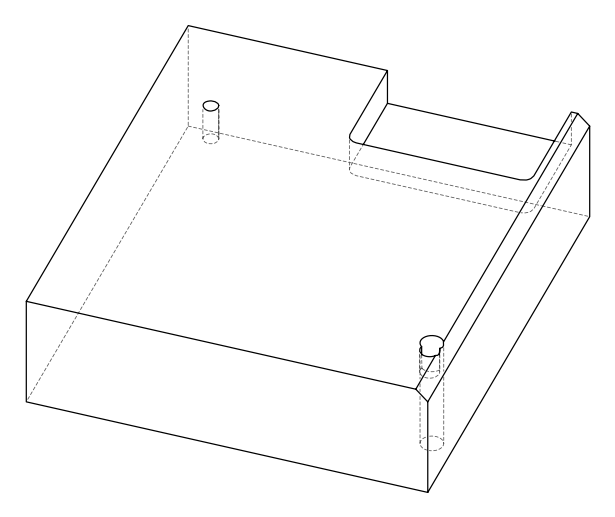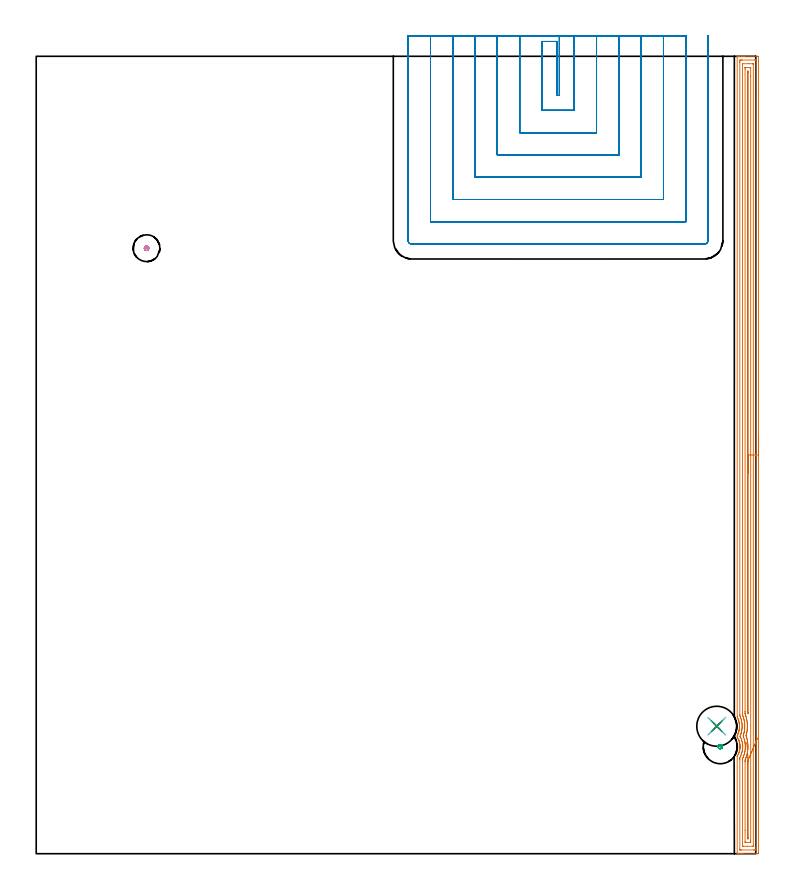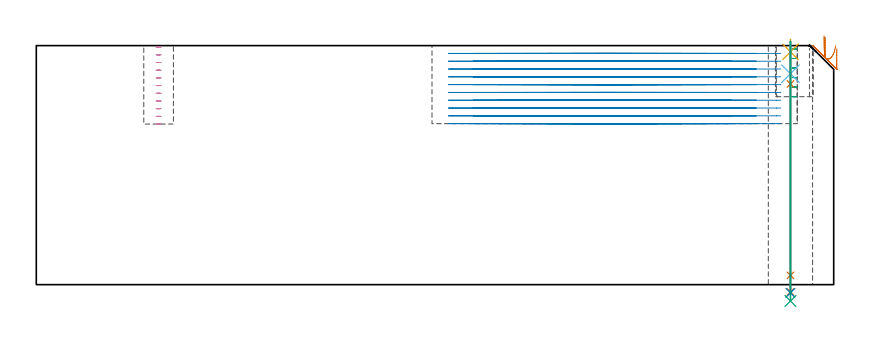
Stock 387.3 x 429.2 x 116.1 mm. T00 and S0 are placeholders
(PLAN: 9 operations, 7 tool changes, 77.3 min)
(1 AREA_MILL | FG_CHAMFER_SURFACE | UGT0205_001 | 17.3 min | 28382 mm3)
(2 MILL_SLOT | SLOT_PARTIAL_RECTANGULAR | NXT0201_012 | Follow Part, ap 4, ae 75% | 57.52 min | 731975 mm3)
(3 MILL_BLIND_HOLE_FROM_SOLID_MATERIAL | STEP1POCKET | NXT0201_012 | Spiral | 0.27 min | 6519 mm3)
(4 MILL_BLIND_HOLE_FROM_SOLID_MATERIAL_1 | STEP1POCKET_1 | NXT0201_011 | Spiral | 0.51 min | 6202 mm3)
(5 SPOT_DRILL | STEP1HOLE | NXT0321_9005460120000 | 0.05 min | 142 mm3)
(6 DRILL_BLIND_HOLE_INTO_CENTER | STEP1HOLE | NXT0301_062 | 0.06 min | 558 mm3)
(7 GUN_DRILL_THROUGH_HOLE | STEP1HOLE | UGT0307_006 | 0.56 min | 6390 mm3)
(8 DRILL_TO_ENLARGE_THROUGH_HOLE | STEP1HOLE | NXT0301_102 | 0.49 min | 8586 mm3)
(9 DRILL_TO_ENLARGE_THROUGH_HOLE_1 | STEP1HOLE | UGT0301_052 | 0.51 min | 23918 mm3)
(TOOL UGT0205_001 | Chamfer Mill 20 x 3 x 45 deg. | D20 FL50 Z2)
(TOOL NXT0201_012 | ENDMILL 16mm [2P460-1600-NA 1630] | D16 FL38 Z6)
(TOOL NXT0201_011 | ENDMILL 12mm [2P460-1200-NA 1630] | D12 FL38 Z6)
(TOOL NXT0321_9005460120000 | NC Spot Drill, 142deg, 12mm, Carbide, Uncoated | D12 PA142 FL30 Z2)
(TOOL NXT0301_062 | Carbide Drill 9.1mm [860.1-0910-027A1-MM 2214] | D9.1 PA140 FL47 Z2)
(TOOL UGT0307_006 | Gun Drill 9 mm | D9 PA130 FL24 Z1)
(TOOL NXT0301_102 | Carbide Drill 13.5mm [860.1-1350-108A1-MM 2214] | D13.5 PA140 FL123 Z2)
(TOOL UGT0301_052 | Twist Drill 21.5 mm | D21.5 PA118 FL150 Z2)
(OP 1 AREA_MILL)
G17 G21 G94 G90
T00 M6
G54
G17 G0 G90 X388.8 Y224.6 S1061 M3
G43 Z126.1 H0
Z114.6
G94 G1 Y224.562 Z113.728 F250.
Y224.448 Z112.863
Y224.259 Z112.012
Y223.997 Z111.18
Y223.663 Z110.374
Y223.26 Z109.6
Y222.792 Z108.864
Y222.26 Z108.172
Y221.671 Z107.529
Y221.028 Z106.94
Y220.336 Z106.408
Y219.6 Z105.94
Y218.826 Z105.537
Y218.02 Z105.203
Y217.188 Z104.941
Y216.336 Z104.752
Y215.472 Z104.638
Y214.6 Z104.6
Y1.049
X388.799 Y0.619 Z104.601
X388.795 Y0.16 Z104.603
X388.792 Y0.01 Z104.606
X388.342 Y0. Z105.056
X380.404 Z112.99
X379.863 Z113.534
X379.522 Z113.874
X378.981 Z114.415
X378.64 Z114.755
X377.959 Z115.441
X377.654 Z115.745
X377.306 Y0.007 Z116.084
X377.303 Y0.008 Z116.088
X377.3 Y0.173 Z116.1
Y52.439
X377.306 Y52.501 Z116.091
X377.326 Y52.545 Z116.072
X377.443 Y52.73 Z115.956
X377.576 Y52.952 Z115.824
X377.825 Y53.404 Z115.574
X378.009 Y53.78 Z115.39
X378.042 Y53.846 Z115.357
X378.226 Y54.297 Z115.174
X378.346 Y54.637 Z115.052
X378.383 Y54.742 Z115.016
X378.519 Y55.19 Z114.88
X378.627 Y55.636 Z114.77
X378.715 Y56.083 Z114.684
X378.739 Y56.246 Z114.66
X378.779 Y56.529 Z114.619
X378.813 Y56.907 Z114.582
X378.82 Y56.976 Z114.576
X378.823 Y57.047 Z114.573
X378.833 Y57.339 Z114.553
X378.839 Y57.415 Z114.554
Y57.423
X378.836 Y57.8 Z114.551
Y57.869 Z114.554
X378.825 Y58.06 Z114.564
X378.813 Y58.316 Z114.581
X378.774 Y58.693 Z114.62
X378.768 Y58.762 Z114.628
X378.7 Y59.21 Z114.697
X378.666 Y59.379 Z114.732
X378.64 Y59.507 Z114.759
X378.622 Y59.587 Z114.773
X378.611 Y59.647 Z114.786
X378.609 Y59.655 Z114.788
X378.51 Y60.034 Z114.886
X378.493 Y60.103 Z114.905
X378.489 Y60.116 Z114.91
X378.42 Y60.338 Z114.978
X378.355 Y60.548 Z115.043
X378.236 Y60.871 Z115.163
X378.206 Y60.953 Z115.193
X378.129 Y61.142 Z115.271
X378.041 Y61.353 Z115.357
X378.031 Y61.374 Z115.366
X378. Y61.442 Z115.398
X377.758 Y61.913 Z115.639
X377.524 Y62.335 Z115.874
X377.427 Y62.492 Z115.973
X377.334 Y62.646 Z116.066
X377.307 Y62.694 Z116.092
X377.3 Y63.161 Z116.1
X377.306 Y63.571 Z116.092
X377.345 Y63.663 Z116.053
X377.565 Y64.121 Z115.831
X377.675 Y64.374 Z115.723
X377.729 Y64.501 Z115.667
X377.757 Y64.565 Z115.641
X377.903 Y64.945 Z115.496
X377.93 Y65.014 Z115.47
X378.042 Y65.342 Z115.358
X378.199 Y65.907 Z115.198
X378.255 Y66.137 Z115.144
X378.307 Y66.352 Z115.093
X378.346 Y66.56 Z115.053
X378.363 Y66.648 Z115.035
X378.378 Y66.734 Z115.017
X378.391 Y66.8 Z115.005
X378.459 Y67.246 Z114.94
X378.504 Y67.693 Z114.889
X378.513 Y67.825 Z114.88
X378.534 Y68.139 Z114.861
X378.536 Y68.187 Z114.86
X378.537 Y68.282 Z114.856
X378.546 Y68.514 Z114.852
X378.549 Y68.586 Z114.85
X378.542 Y68.747 Z114.851
X378.537 Y68.962 Z114.858
X378.534 Y69.033 Z114.859
X378.533 Y69.043
X378.526 Y69.162 Z114.867
X378.51 Y69.415 Z114.883
X378.507 Y69.479 Z114.888
X378.462 Y69.926 Z114.936
X378.443 Y70.055 Z114.955
X378.405 Y70.308 Z114.991
X378.396 Y70.372 Z115.002
X378.393 Y70.389 Z115.005
X378.346 Y70.634 Z115.051
X378.312 Y70.819 Z115.087
X378.199 Y71.288 Z115.198
X378.098 Y71.648 Z115.296
X378.052 Y71.819 Z115.346
X378.042 Y71.858 Z115.357
X377.938 Y72.158 Z115.458
X377.768 Y72.607 Z115.63
X377.579 Y73.051 Z115.82
X377.499 Y73.216 Z115.897
X377.482 Y73.254 Z115.916
X377.447 Y73.327 Z115.952
X377.357 Y73.519 Z116.04
X377.306 Y73.633 Z116.091
X377.3 Y73.882 Z116.1
Y429.027
X377.302 Y429.193 Z116.088
X377.307 Y429.2 Z116.084
X377.654 Z115.745
X377.958 Z115.441
X378.64 Z114.755
X379.863 Z113.534
X380.404 Z112.99
X381.016 Z112.38
X388.342 Z105.056
X388.615 Y429.197 Z104.783
X388.792 Y429.19 Z104.606
X388.799 Y429.011 Z104.599
X388.8 Y411.863 Z104.6
Y214.6
X387.386 Z106.014
Y3.375
X387.385 Y2.482 Z106.015
X387.383 Y2.406 Z106.017
X387.373 Y2.01 Z106.027
X386.976 Y2.003 Z106.424
X386.578 Y2.001 Z106.822
X386.097 Y2. Z107.303
X379.522 Y2.001 Z113.878
X379.038 Y2.003 Z114.362
X378.818 Y2.01 Z114.582
X378.721 Y2.032 Z114.679
X378.716 Y2.33 Z114.684
X378.715 Y2.406 Z114.685
X378.714 Y50.578 Z114.686
X378.715 Y51.47 Z114.685
X378.716 Y51.546 Z114.684
X378.721 Y51.747 Z114.679
X379.066 Y52.439 Z114.334
X379.21 Y52.736 Z114.19
X379.424 Y53.234 Z113.976
X379.481 Y53.375 Z113.919
X379.522 Y53.494 Z113.878
X379.758 Y54.226 Z113.642
X379.898 Y54.739 Z113.502
X379.988 Y55.12 Z113.412
X380.027 Y55.311 Z113.373
X380.056 Y55.472 Z113.344
X380.142 Y56.013 Z113.258
X380.173 Y56.248 Z113.227
X380.242 Y57.033 Z113.158
X380.249 Y57.8 Z113.151
X380.247 Y57.959 Z113.153
X380.201 Y58.693 Z113.199
X380.193 Y58.801 Z113.207
X380.179 Y58.922 Z113.221
X380.083 Y59.587 Z113.317
X380.007 Y59.989 Z113.393
X379.895 Y60.48 Z113.505
X379.694 Y61.2 Z113.706
X379.636 Y61.374 Z113.764
X379.522 Y61.696 Z113.878
X379.294 Y62.267 Z114.106
X379.104 Y62.691 Z114.296
X378.87 Y63.161 Z114.53
X378.848 Y63.206 Z114.552
X378.853 Y63.243 Z114.547
X379.019 Y63.671 Z114.381
X379.165 Y64.054 Z114.235
X379.219 Y64.208 Z114.181
X379.319 Y64.505 Z114.081
X379.441 Y64.906 Z113.959
X379.453 Y64.948 Z113.947
X379.461 Y64.978 Z113.939
X379.522 Y65.202 Z113.878
X379.642 Y65.719 Z113.758
X379.667 Y65.841 Z113.733
X379.782 Y66.471 Z113.618
X379.821 Y66.734 Z113.579
X379.884 Y67.261 Z113.516
X379.916 Y67.628 Z113.484
X379.944 Y68.094 Z113.456
X379.956 Y68.521 Z113.444
X379.947 Y68.985 Z113.453
X379.926 Y69.415 Z113.474
X379.883 Y69.942 Z113.517
X379.843 Y70.308 Z113.557
X379.739 Y70.982 Z113.661
X379.697 Y71.202 Z113.703
X379.522 Y71.996 Z113.878
X379.496 Y72.095 Z113.904
X379.491 Y72.111 Z113.909
X379.264 Y72.858 Z114.136
X379.219 Y72.989 Z114.181
X379.041 Y73.476 Z114.359
X378.882 Y73.882 Z114.518
X378.721 Y74.294 Z114.679
X378.715 Y74.7 Z114.685
Y74.776
X378.714 Y425.825 Z114.686
X378.715 Y426.718 Z114.685
X378.717 Y426.794 Z114.683
X378.727 Y427.19 Z114.673
X379.124 Y427.197 Z114.276
X379.522 Y427.199 Z113.878
X380.003 Y427.2 Z113.397
X386.578 Y427.199 Z106.822
X387.062 Y427.197 Z106.338
X387.282 Y427.19 Z106.118
X387.379 Y427.168 Z106.021
X387.385 Y426.87 Z106.015
Y426.794
X387.386 Y214.6 Z106.014
X385.972 Z107.428
X385.971 Y4.193 Z107.429
X385.969 Y4.054 Z107.431
X385.967 Y4.02 Z107.433
X385.966 Y4.011 Z107.434
X385.949 Y4.008 Z107.451
X385.885 Y4.002 Z107.515
X382.8 Y4. Z110.6
X380.595 Z112.805
X380.404 Y4.001 Z112.996
X380.214 Y4.004 Z113.186
X380.16 Y4.008 Z113.24
X380.135 Y4.012 Z113.265
X380.133 Y4.027 Z113.267
X380.13 Y4.1 Z113.27
X380.129 Y4.193 Z113.271
Y4.472
Y50.038
X380.13 Y50.652 Z113.27
X380.132 Y50.928 Z113.268
X380.135 Y51.082 Z113.265
X380.371 Y51.579 Z113.029
X380.404 Y51.651 Z112.996
X380.632 Y52.209 Z112.768
X380.723 Y52.439 Z112.677
X380.868 Y52.863 Z112.532
X381.024 Y53.333 Z112.376
X381.086 Y53.536 Z112.314
X381.275 Y54.226 Z112.125
X381.277 Y54.235 Z112.123
X381.286 Y54.273 Z112.114
X381.427 Y54.977 Z111.973
X381.451 Y55.12 Z111.949
X381.546 Y55.75 Z111.854
X381.577 Y56.013 Z111.823
X381.624 Y56.564 Z111.776
X381.647 Y56.907 Z111.753
X381.658 Y57.423 Z111.742
X381.664 Y57.8 Z111.736
X381.643 Y58.332 Z111.757
X381.619 Y58.693 Z111.781
X381.564 Y59.306 Z111.836
X381.526 Y59.587 Z111.874
X381.477 Y59.931 Z111.923
X381.406 Y60.359 Z111.994
X381.381 Y60.48 Z112.019
X381.286 Y60.92 Z112.114
X381.168 Y61.374 Z112.232
X381.124 Y61.539 Z112.276
X380.901 Y62.267 Z112.499
X380.678 Y62.883 Z112.722
X380.577 Y63.161 Z112.823
X380.513 Y63.358 Z112.887
X380.564 Y63.527 Z112.836
X380.647 Y63.808 Z112.753
X380.718 Y64.054 Z112.682
X380.842 Y64.504 Z112.558
X380.949 Y64.948 Z112.451
X381.012 Y65.225 Z112.388
X381.13 Y65.841 Z112.27
X381.153 Y65.976 Z112.247
X381.262 Y66.734 Z112.138
X381.265 Y66.756 Z112.135
X381.286 Y66.931 Z112.114
X381.337 Y67.576 Z112.063
X381.34 Y67.628 Z112.06
X381.371 Y68.435 Z112.029
Y68.521
X381.351 Y69.349 Z112.049
X381.348 Y69.415 Z112.052
X381.286 Y70.264 Z112.114
X381.281 Y70.314 Z112.119
X381.217 Y70.784 Z112.183
X381.157 Y71.202 Z112.243
X381.132 Y71.358 Z112.268
X381.055 Y71.759 Z112.345
X380.981 Y72.095 Z112.419
X380.888 Y72.499 Z112.512
X380.757 Y72.989 Z112.643
X380.533 Y73.751 Z112.867
X380.488 Y73.882 Z112.912
X380.404 Y74.114 Z112.996
X380.153 Y74.776 Z113.247
X380.135 Y74.847 Z113.265
X380.133 Y74.915 Z113.267
X380.13 Y75.053 Z113.27
X380.129 Y75.669 Z113.271
X380.128 Y75.948 Z113.272
X380.129 Y425.007 Z113.271
X380.131 Y425.146 Z113.269
X380.133 Y425.18 Z113.267
X380.134 Y425.189 Z113.266
X380.151 Y425.192 Z113.249
X380.215 Y425.198 Z113.185
X383.3 Y425.2 Z110.1
X385.505 Z107.895
X385.696 Y425.199 Z107.704
X385.886 Y425.196 Z107.514
X385.94 Y425.192 Z107.46
X385.965 Y425.188 Z107.435
X385.967 Y425.173 Z107.433
X385.97 Y425.1 Z107.43
X385.971 Y425.007 Z107.429
X385.972 Y424.728 Z107.428
Y214.6
X384.557 Z108.843
Y6.874
X384.554 Y6.244 Z108.846
X384.55 Y6.031 Z108.85
X384.546 Y6.009 Z108.854
X384.524 Y6.006 Z108.876
X384.471 Y6.003 Z108.929
X384.363 Y6.001 Z109.037
X382.148 Y6. Z111.252
X381.735 Y6.01 Z111.665
X381.55 Y6.024 Z111.85
X381.548 Y6.13 Z111.852
X381.544 Y6.613 Z111.856
X381.543 Y12.644 Z111.857
Y49.499
X381.544 Y49.759 Z111.856
X381.548 Y50.387 Z111.852
X381.55 Y50.454 Z111.85
X381.787 Y51.039 Z111.613
X381.989 Y51.546 Z111.411
X382.038 Y51.678 Z111.362
X382.168 Y52.051 Z111.232
X382.263 Y52.343 Z111.137
X382.293 Y52.439 Z111.107
X382.463 Y53.034 Z110.937
X382.542 Y53.333 Z110.858
X382.643 Y53.745 Z110.757
X382.745 Y54.226 Z110.655
X382.797 Y54.483 Z110.603
X382.899 Y55.12 Z110.501
X382.918 Y55.254 Z110.482
X383.007 Y56.013 Z110.393
X383.011 Y56.053 Z110.389
X383.05 Y56.543 Z110.35
X383.068 Y56.889 Z110.332
Y56.907
X383.083 Y57.767 Z110.317
Y57.8
X383.05 Y58.639 Z110.35
X383.046 Y58.693 Z110.354
X382.966 Y59.587 Z110.434
X382.956 Y59.682 Z110.444
X382.838 Y60.48 Z110.562
X382.792 Y60.742 Z110.608
X382.662 Y61.374 Z110.738
X382.537 Y61.893 Z110.863
X382.436 Y62.267 Z110.964
X382.177 Y63.151 Z111.223
X382.168 Y63.178 Z111.232
X382.079 Y63.439 Z111.321
X382.092 Y63.502 Z111.308
X382.098 Y63.526 Z111.302
X382.168 Y63.786 Z111.232
X382.221 Y64. Z111.179
X382.234 Y64.054 Z111.166
X382.383 Y64.73 Z111.017
X382.425 Y64.948 Z110.975
X382.523 Y65.482 Z110.877
X382.574 Y65.841 Z110.826
X382.632 Y66.265 Z110.768
X382.687 Y66.734 Z110.713
X382.715 Y67.074 Z110.685
X382.752 Y67.628 Z110.648
X382.765 Y67.917 Z110.635
X382.784 Y68.521 Z110.616
X382.779 Y68.796 Z110.621
X382.76 Y69.415 Z110.64
X382.743 Y69.726 Z110.657
X382.698 Y70.308 Z110.702
X382.662 Y70.702 Z110.738
X382.601 Y71.202 Z110.799
X382.517 Y71.742 Z110.883
X382.454 Y72.095 Z110.946
X382.296 Y72.859 Z111.104
X382.265 Y72.989 Z111.135
X382.168 Y73.384 Z111.232
X382.029 Y73.882 Z111.371
X381.971 Y74.082 Z111.429
X381.75 Y74.776 Z111.651
X381.594 Y75.216 Z111.806
X381.554 Y75.329 Z111.846
X381.55 Y75.402 Z111.85
X381.546 Y75.669 Z111.854
X381.543 Y76.302 Z111.857
Y76.562
Y422.327
X381.546 Y422.956 Z111.854
X381.55 Y423.17 Z111.85
X381.554 Y423.191 Z111.846
X381.576 Y423.194 Z111.824
X381.629 Y423.197 Z111.771
X381.737 Y423.199 Z111.663
X383.952 Y423.2 Z109.448
X384.365 Y423.19 Z109.035
X384.551 Y423.176 Z108.849
X384.552 Y423.07 Z108.848
X384.556 Y422.587 Z108.844
X384.557 Y418.457 Z108.843
Y214.6
X383.143 Z110.257
Y75.575
X383.141 Y75.48 Z110.259
X383.137 Y75.337 Z110.263
X383.008 Y75.712 Z110.392
X382.964 Y75.865 Z110.436
X382.961 Y75.963 Z110.439
X382.958 Y76.163 Z110.442
X382.957 Y76.562 Z110.443
Y420.634
X382.958 Y420.728 Z110.442
X382.963 Y420.917 Z110.437
X382.975 Y421.19 Z110.425
X383.05 Y421.192 Z110.35
X383.136 Y421.19 Z110.264
X383.141 Y420.823 Z110.259
X383.143 Y420.634 Z110.257
Y214.6
Y213.728 Z110.295
Y212.864 Z110.409
Y212.012 Z110.598
Y211.18 Z110.86
Y210.374 Z111.194
Y209.6 Z111.597
Y208.864 Z112.065
Y208.172 Z112.596
Y207.529 Z113.186
Y206.94 Z113.829
Y206.408 Z114.521
Y205.94 Z115.257
Y205.537 Z116.031
Y205.203 Z116.837
Y204.941 Z117.669
Y204.752 Z118.52
Y204.638 Z119.385
Y204.6 Z120.257
G0 Z126.1
X382.606 Y59.706
Z120.809
G1 Y59.716 Z119.936
X382.609 Y59.65 Z119.067
X382.617 Y59.508 Z118.206
X382.629 Y59.292 Z117.361
X382.645 Y59.003 Z116.538
X382.664 Y58.644 Z115.743
X382.688 Y58.216 Z114.983
X382.715 Y57.725 Z114.263
X382.745 Y57.172 Z113.588
X382.779 Y56.563 Z112.965
X382.815 Y55.902 Z112.396
X382.854 Y55.194 Z111.888
X382.895 Y54.445 Z111.444
X382.938 Y53.659 Z111.066
X382.982 Y52.844 Z110.759
X383.028 Y52.005 Z110.524
X383.075 Y51.149 Z110.363
X383.123 Y50.282 Z110.277
X383.136 Y50.041 Z110.264
X383.141 Y49.853 Z110.259
X383.143 Y49.759 Z110.257
Y8.566
X383.141 Y8.472 Z110.259
X383.136 Y8.283 Z110.264
X383.125 Y8.01 Z110.275
X383.05 Y8.009 Z110.35
X382.964 Y8.01 Z110.436
X382.957 Y8.66 Z110.443
Y48.96
X382.962 Y49.759 Z110.438
X382.963 Y49.847 Z110.437
X382.976 Y49.919 Z110.424
X383.05 Y50.112 Z110.35
X383.123 Y50.282 Z110.277
X383.448 Y51.041 Z109.993
X383.781 Y51.819 Z109.782
X384.12 Y52.611 Z109.646
X384.463 Y53.411 Z109.586
X384.806 Y54.213 Z109.601
X385.147 Y55.01 Z109.692
X385.484 Y55.797 Z109.859
X385.814 Y56.568 Z110.1
X386.135 Y57.317 Z110.413
X386.444 Y58.038 Z110.795
X386.738 Y58.725 Z111.245
X387.016 Y59.374 Z111.758
X387.275 Y59.979 Z112.33
X387.513 Y60.536 Z112.958
X387.729 Y61.04 Z113.636
X387.921 Y61.488 Z114.359
X388.088 Y61.877 Z115.123
X388.227 Y62.203 Z115.92
G0 Z126.1
M5
M2
(OP 2 MILL_SLOT)
G17 G21 G94 G90
T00 M6
G54
G17 G0 G90 X281.6 Y440.2 S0 M3
G43 Z126.1 H1
Z112.31
G94 G1 Y437.2 F250.
Y408.1 F500.
X280.2
Y437.2
X272.2
Y400.1
X289.6
Y437.2
Y440.2 F250.
X260.2
Y437.2
Y388.1 F500.
X301.6
Y437.2
Y440.2 F250.
X248.2
Y437.2
Y376.1 F500.
X313.6
Y437.2
Y440.2 F250.
X236.2
Y437.2
Y364.1 F500.
X325.6
Y437.2
Y440.2 F250.
X224.2
Y437.2
Y352.1 F500.
X337.6
Y437.2
Y440.2 F250.
X212.2
Y437.2
Y340.1 F500.
X349.6
Y437.2
Y440.2 F250.
X200.2
Y437.2
Y330.1 F500.
G3 X202.2 Y328.1 R2.
G1 X359.6
G3 X361.6 Y330.1 R2.
G1 Y437.2
Y440.2 F250.
G0 X281.6 Z108.52
G1 Y437.2
Y408.1 F500.
X280.2
Y437.2
X272.2
Y400.1
X289.6
Y437.2
Y440.2 F250.
X260.2
Y437.2
Y388.1 F500.
X301.6
Y437.2
Y440.2 F250.
X248.2
Y437.2
Y376.1 F500.
X313.6
Y437.2
Y440.2 F250.
X236.2
Y437.2
Y364.1 F500.
X325.6
Y437.2
Y440.2 F250.
X224.2
Y437.2
Y352.1 F500.
X337.6
Y437.2
Y440.2 F250.
X212.2
Y437.2
Y340.1 F500.
X349.6
Y437.2
Y440.2 F250.
X200.2
Y437.2
Y330.1 F500.
G3 X202.2 Y328.1 R2.
G1 X359.6
G3 X361.6 Y330.1 R2.
G1 Y437.2
Y440.2 F250.
G0 X281.6 Z104.73
G1 Y437.2
Y408.1 F500.
X280.2
Y437.2
X272.2
Y400.1
X289.6
Y437.2
Y440.2 F250.
X260.2
Y437.2
Y388.1 F500.
X301.6
Y437.2
Y440.2 F250.
X248.2
Y437.2
Y376.1 F500.
X313.6
Y437.2
Y440.2 F250.
X236.2
Y437.2
Y364.1 F500.
X325.6
Y437.2
Y440.2 F250.
X224.2
Y437.2
Y352.1 F500.
X337.6
Y437.2
Y440.2 F250.
X212.2
Y437.2
Y340.1 F500.
X349.6
Y437.2
Y440.2 F250.
X200.2
Y437.2
Y330.1 F500.
G3 X202.2 Y328.1 R2.
G1 X359.6
G3 X361.6 Y330.1 R2.
G1 Y437.2
Y440.2 F250.
G0 X281.6 Z100.94
G1 Y437.2
Y408.1 F500.
X280.2
Y437.2
X272.2
Y400.1
X289.6
Y437.2
Y440.2 F250.
X260.2
Y437.2
Y388.1 F500.
X301.6
Y437.2
Y440.2 F250.
X248.2
Y437.2
Y376.1 F500.
X313.6
Y437.2
Y440.2 F250.
X236.2
Y437.2
Y364.1 F500.
X325.6
Y437.2
Y440.2 F250.
X224.2
Y437.2
Y352.1 F500.
X337.6
Y437.2
Y440.2 F250.
X212.2
Y437.2
Y340.1 F500.
X349.6
Y437.2
Y440.2 F250.
X200.2
Y437.2
Y330.1 F500.
G3 X202.2 Y328.1 R2.
G1 X359.6
G3 X361.6 Y330.1 R2.
G1 Y437.2
Y440.2 F250.
G0 X281.6 Z97.15
G1 Y437.2
Y408.1 F500.
X280.2
Y437.2
X272.2
Y400.1
X289.6
Y437.2
Y440.2 F250.
X260.2
Y437.2
Y388.1 F500.
X301.6
Y437.2
Y440.2 F250.
X248.2
Y437.2
Y376.1 F500.
X313.6
Y437.2
Y440.2 F250.
X236.2
Y437.2
Y364.1 F500.
X325.6
Y437.2
Y440.2 F250.
X224.2
Y437.2
Y352.1 F500.
X337.6
Y437.2
Y440.2 F250.
X212.2
Y437.2
Y340.1 F500.
X349.6
Y437.2
Y440.2 F250.
X200.2
Y437.2
Y330.1 F500.
G3 X202.2 Y328.1 R2.
G1 X359.6
G3 X361.6 Y330.1 R2.
G1 Y437.2
Y440.2 F250.
G0 X281.6 Z93.36
G1 Y437.2
Y408.1 F500.
X280.2
Y437.2
X272.2
Y400.1
X289.6
Y437.2
Y440.2 F250.
X260.2
Y437.2
Y388.1 F500.
X301.6
Y437.2
Y440.2 F250.
X248.2
Y437.2
Y376.1 F500.
X313.6
Y437.2
Y440.2 F250.
X236.2
Y437.2
Y364.1 F500.
X325.6
Y437.2
Y440.2 F250.
X224.2
Y437.2
Y352.1 F500.
X337.6
Y437.2
Y440.2 F250.
X212.2
Y437.2
Y340.1 F500.
X349.6
Y437.2
Y440.2 F250.
X200.2
Y437.2
Y330.1 F500.
G3 X202.2 Y328.1 R2.
G1 X359.6
G3 X361.6 Y330.1 R2.
G1 Y437.2
Y440.2 F250.
G0 X281.6 Z89.57
G1 Y437.2
Y408.1 F500.
X280.2
Y437.2
X272.2
Y400.1
X289.6
Y437.2
Y440.2 F250.
X260.2
Y437.2
Y388.1 F500.
X301.6
Y437.2
Y440.2 F250.
X248.2
Y437.2
Y376.1 F500.
X313.6
Y437.2
Y440.2 F250.
X236.2
Y437.2
Y364.1 F500.
X325.6
Y437.2
Y440.2 F250.
X224.2
Y437.2
Y352.1 F500.
X337.6
Y437.2
Y440.2 F250.
X212.2
Y437.2
Y340.1 F500.
X349.6
Y437.2
Y440.2 F250.
X200.2
Y437.2
Y330.1 F500.
G3 X202.2 Y328.1 R2.
G1 X359.6
G3 X361.6 Y330.1 R2.
G1 Y437.2
Y440.2 F250.
G0 X281.6 Z85.78
G1 Y437.2
Y408.1 F500.
X280.2
Y437.2
X272.2
Y400.1
X289.6
Y437.2
Y440.2 F250.
X260.2
Y437.2
Y388.1 F500.
X301.6
Y437.2
Y440.2 F250.
X248.2
Y437.2
Y376.1 F500.
X313.6
Y437.2
Y440.2 F250.
X236.2
Y437.2
Y364.1 F500.
X325.6
Y437.2
Y440.2 F250.
X224.2
Y437.2
Y352.1 F500.
X337.6
Y437.2
Y440.2 F250.
X212.2
Y437.2
Y340.1 F500.
X349.6
Y437.2
Y440.2 F250.
X200.2
Y437.2
Y330.1 F500.
G3 X202.2 Y328.1 R2.
G1 X359.6
G3 X361.6 Y330.1 R2.
G1 Y437.2
Y440.2 F250.
G0 X281.6 Z81.99
G1 Y437.2
Y408.1 F500.
X280.2
Y437.2
X272.2
Y400.1
X289.6
Y437.2
Y440.2 F250.
X260.2
Y437.2
Y388.1 F500.
X301.6
Y437.2
Y440.2 F250.
X248.2
Y437.2
Y376.1 F500.
X313.6
Y437.2
Y440.2 F250.
X236.2
Y437.2
Y364.1 F500.
X325.6
Y437.2
Y440.2 F250.
X224.2
Y437.2
Y352.1 F500.
X337.6
Y437.2
Y440.2 F250.
X212.2
Y437.2
Y340.1 F500.
X349.6
Y437.2
Y440.2 F250.
X200.2
Y437.2
Y330.1 F500.
G3 X202.2 Y328.1 R2.
G1 X359.6
G3 X361.6 Y330.1 R2.
G1 Y437.2
Y440.2 F250.
G0 X281.6 Z78.2
G1 Y437.2
Y408.1 F500.
X280.2
Y437.2
X272.2
Y400.1
X289.6
Y437.2
Y440.2 F250.
X260.2
Y437.2
Y388.1 F500.
X301.6
Y437.2
Y440.2 F250.
X248.2
Y437.2
Y376.1 F500.
X313.6
Y437.2
Y440.2 F250.
X236.2
Y437.2
Y364.1 F500.
X325.6
Y437.2
Y440.2 F250.
X224.2
Y437.2
Y352.1 F500.
X337.6
Y437.2
Y440.2 F250.
X212.2
Y437.2
Y340.1 F500.
X349.6
Y437.2
Y440.2 F250.
X200.2
Y437.2
Y330.1 F500.
G3 X202.2 Y328.1 R2.
G1 X359.6
G3 X361.6 Y330.1 R2.
G1 Y437.2
Y440.2 F250.
G0 Z126.1
M5
M2
(OP 3 MILL_BLIND_HOLE_FROM_SOLID_MATERIAL)
G17 G21 G94 G90
T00 M6
G54
G17 G0 G90 X368.2 Y57.6 S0 M3
G43 Z126.1 H1
Z114.467
G94 G3 X368.775 Y58.175 R0.575 F250.
X368.2 Y58.75 R0.575
X367.05 Y57.6 R1.15
X368.2 Y58.75 R-1.15
X367.625 Y58.175 R0.575
X368.2 Y57.6 R0.575
G0 Z109.833
G3 X368.775 Y58.175 R0.575
X368.2 Y58.75 R0.575
X367.05 Y57.6 R1.15
X368.2 Y58.75 R-1.15
X367.625 Y58.175 R0.575
X368.2 Y57.6 R0.575
G0 Z105.2
G3 X368.775 Y58.175 R0.575
X368.2 Y58.75 R0.575
X367.05 Y57.6 R1.15
X368.2 Y58.75 R-1.15
X367.625 Y58.175 R0.575
X368.2 Y57.6 R0.575
G0 Z100.567
G3 X368.775 Y58.175 R0.575
X368.2 Y58.75 R0.575
X367.05 Y57.6 R1.15
X368.2 Y58.75 R-1.15
X367.625 Y58.175 R0.575
X368.2 Y57.6 R0.575
G0 Z95.933
G3 X368.775 Y58.175 R0.575
X368.2 Y58.75 R0.575
X367.05 Y57.6 R1.15
X368.2 Y58.75 R-1.15
X367.625 Y58.175 R0.575
X368.2 Y57.6 R0.575
G0 Z91.3
G3 X368.775 Y58.175 R0.575
X368.2 Y58.75 R0.575
X367.05 Y57.6 R1.15
X368.2 Y58.75 R-1.15
X367.625 Y58.175 R0.575
X368.2 Y57.6 R0.575
G0 Z126.1
M5
M2
(OP 4 MILL_BLIND_HOLE_FROM_SOLID_MATERIAL_1)
G17 G21 G94 G90
T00 M6
G54
G17 G0 G90 X59.4 Y325.9 S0 M3
G43 Z126.1 H1
Z115.364
G94 G3 X60. Y326.5 R0.6 F250.
X59.4 Y327.1 R0.6
X58.2 Y325.9 R1.2
X59.4 Y327.1 R-1.2
X58.8 Y326.5 R0.6
X59.4 Y325.9 R0.6
G0 Z111.627
G3 X60. Y326.5 R0.6
X59.4 Y327.1 R0.6
X58.2 Y325.9 R1.2
X59.4 Y327.1 R-1.2
X58.8 Y326.5 R0.6
X59.4 Y325.9 R0.6
G0 Z107.891
G3 X60. Y326.5 R0.6
X59.4 Y327.1 R0.6
X58.2 Y325.9 R1.2
X59.4 Y327.1 R-1.2
X58.8 Y326.5 R0.6
X59.4 Y325.9 R0.6
G0 Z104.155
G3 X60. Y326.5 R0.6
X59.4 Y327.1 R0.6
X58.2 Y325.9 R1.2
X59.4 Y327.1 R-1.2
X58.8 Y326.5 R0.6
X59.4 Y325.9 R0.6
G0 Z100.418
G3 X60. Y326.5 R0.6
X59.4 Y327.1 R0.6
X58.2 Y325.9 R1.2
X59.4 Y327.1 R-1.2
X58.8 Y326.5 R0.6
X59.4 Y325.9 R0.6
G0 Z96.682
G3 X60. Y326.5 R0.6
X59.4 Y327.1 R0.6
X58.2 Y325.9 R1.2
X59.4 Y327.1 R-1.2
X58.8 Y326.5 R0.6
X59.4 Y325.9 R0.6
G0 Z92.945
G3 X60. Y326.5 R0.6
X59.4 Y327.1 R0.6
X58.2 Y325.9 R1.2
X59.4 Y327.1 R-1.2
X58.8 Y326.5 R0.6
X59.4 Y325.9 R0.6
G0 Z89.209
G3 X60. Y326.5 R0.6
X59.4 Y327.1 R0.6
X58.2 Y325.9 R1.2
X59.4 Y327.1 R-1.2
X58.8 Y326.5 R0.6
X59.4 Y325.9 R0.6
G0 Z85.473
G3 X60. Y326.5 R0.6
X59.4 Y327.1 R0.6
X58.2 Y325.9 R1.2
X59.4 Y327.1 R-1.2
X58.8 Y326.5 R0.6
X59.4 Y325.9 R0.6
G0 Z81.736
G3 X60. Y326.5 R0.6
X59.4 Y327.1 R0.6
X58.2 Y325.9 R1.2
X59.4 Y327.1 R-1.2
X58.8 Y326.5 R0.6
X59.4 Y325.9 R0.6
G0 Z78.
G3 X60. Y326.5 R0.6
X59.4 Y327.1 R0.6
X58.2 Y325.9 R1.2
X59.4 Y327.1 R-1.2
X58.8 Y326.5 R0.6
X59.4 Y325.9 R0.6
G0 Z126.1
M5
M2
(OP 5 SPOT_DRILL)
G17 G21 G94 G90
T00 M6
G54
G17 G0 G90 X366.3 Y68.6 S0 M3
G43 Z126.1 H0
G94 G81 G98 Z113.1 F250. R119.1
G80
M5
M2
(OP 6 DRILL_BLIND_HOLE_INTO_CENTER)
G17 G21 G94 G90
T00 M6
G54
G17 G0 G90 X366.3 Y68.6 S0 M3
G43 Z126.1 H1
G94 G81 G98 Z102.45 F250. R118.1
G80
M5
M2
(OP 7 GUN_DRILL_THROUGH_HOLE)
G17 G21 G94 G90
T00 M6
G54
G17 G0 G90 X366.3 Y68.6 M8
G43 Z126.1 H0
Z112.701
S716 M3
G94 G1 Z97.489 F125. M26
G4 X.084
Z4.5 F250.
G4 X.084
Z-3.598 F125.
G4 X.084
M5
M9
G0 Z112.701
Z126.1
M2
(OP 8 DRILL_TO_ENLARGE_THROUGH_HOLE)
G17 G21 G94 G90
T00 M6
G54
G17 G0 G90 X366.3 Y68.6 S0 M3
G43 Z126.1 H1
G94 G73 G98 Z-3.957 F250. Q13.34 R118.1
G80
M5
M2
(OP 9 DRILL_TO_ENLARGE_THROUGH_HOLE_1)
G17 G21 G94 G90
T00 M6
G54
G17 G0 G90 X366.3 Y68.6 S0 M3
G43 Z126.1 H0
G94 G73 G98 Z-7.959 F250. Q20.677 R118.1
G80
M5
M2
